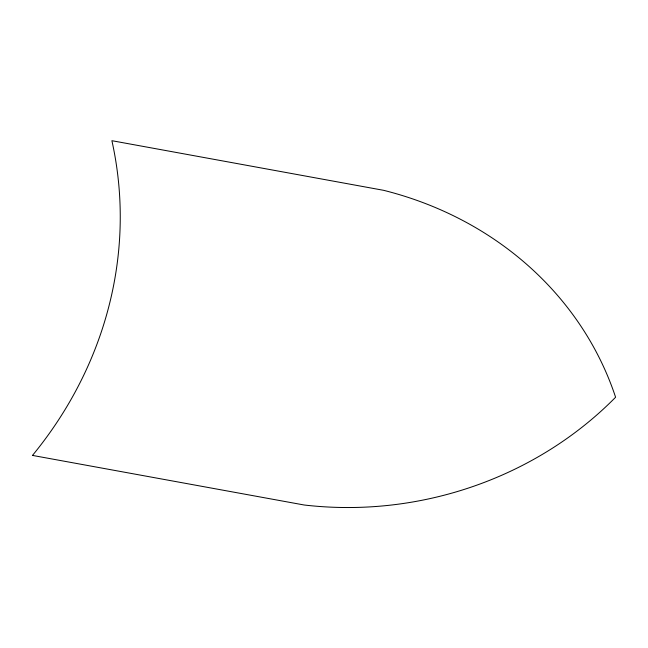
<?xml version="1.0" encoding="UTF-8"?>
<svg xmlns="http://www.w3.org/2000/svg" width="648" height="648" viewBox="0 0 648 648"><rect width="100%" height="100%" fill="white"/><g stroke="black" fill="none" stroke-linecap="round" stroke-linejoin="round"><path stroke-width="0.97" d="M32.4 455.398L304.131 504.995A350.916 320.323 -11.4 0 0 615.6 397.24A350.916 320.323 -11.4 0 0 383.616 190.318L111.893 140.697A419.977 383.365 -11.4 0 1 32.465 455.447"/></g></svg>
